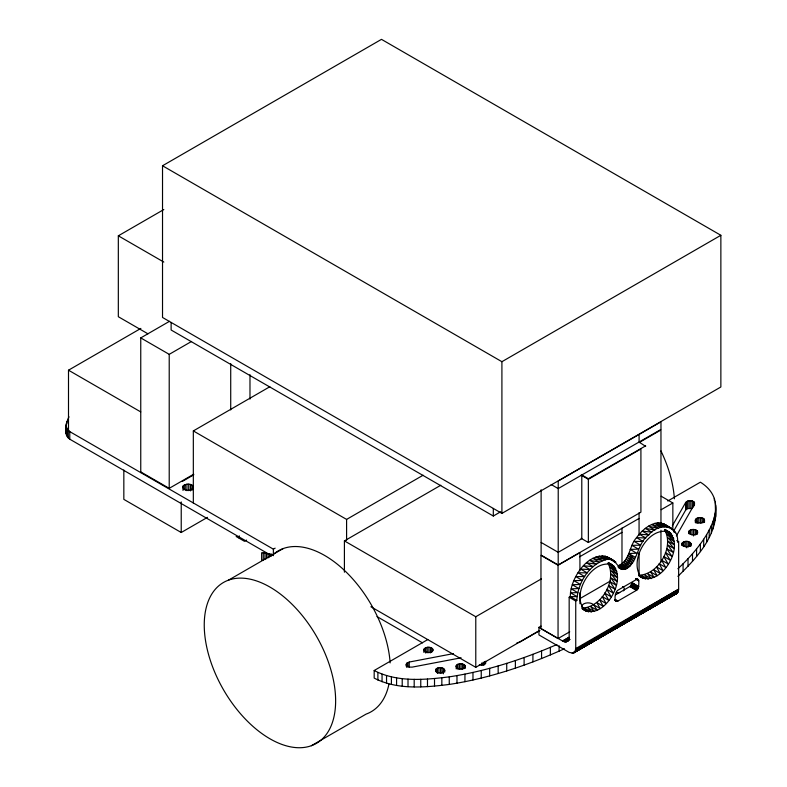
<?xml version="1.0" encoding="UTF-8"?>
<svg xmlns="http://www.w3.org/2000/svg" width="787" height="787" viewBox="0 0 787 787"><rect width="100%" height="100%" fill="white"/><g stroke="black" fill="none" stroke-linecap="round" stroke-linejoin="round"><path stroke-width="1.18" d="M123.834 470.006L123.834 499.371L181.226 532.504L207.493 517.334M181.226 532.504L181.226 501.919M541.122 489.75L541.112 555.11L558.199 564.968L558.229 480.995L660.972 421.852L660.972 429.436L558.199 488.589L551.166 484.526M645.655 446.386L639.093 442.058L639.093 434.483M639.064 535.494L639.074 512.701M538.947 627.347L562.597 641.002C565.499 643.313 569.719 640.884 569.168 637.214L569.168 597.254L575.74 601.042L576.832 600.412C577.727 583.265 588.538 564.899 605.606 559.793C616.457 554.746 617.579 573.861 627.19 568.352C638.464 560.216 637.116 543.197 648.773 534.875C657.902 523.08 679.161 523.827 677.548 542.263L678.65 541.633L678.65 589.178L677.932 592.208L676.722 593.428L573.034 653.161L569.168 652.384L538.947 634.932L538.947 627.347L541.062 626.118M638.69 586.551C638.296 585.115 640.313 578.002 636.496 579.468L617.884 590.211C614.863 591.942 613.329 602.37 617.884 601.081L636.84 590.112L638.69 586.551L632.118 582.754L630.269 586.315L615.454 594.903M575.74 601.042L575.74 648.586L575.022 651.616L573.812 652.836L677.391 592.906L573.034 653.161L676.722 593.428L585.922 645.379M269.134 554.304L69.768 439.195C63.078 434.139 65.695 423.298 68.99 416.805M66.138 433.44L66.285 423.898M453.391 653.633L409.25 662.044L406.859 663.156L406.161 664.985L409.014 667.081L412.181 667.12L461.103 657.804M423.927 649.196L424.232 651.065C426.584 653.19 431.001 653.2 432.968 650.574L433.116 649.688C431.542 646.452 425.974 646.402 423.927 649.196L423.927 652.443M444.704 670.022L444.625 670.957C442.638 673.603 438.182 673.534 435.821 671.4L435.585 669.58C437.847 666.176 445.973 667.081 444.704 672.187M704.552 520L704.473 520.935C702.457 523.68 696.869 523.729 695.354 520.492L695.511 519.509C697.469 516.882 701.915 517.01 704.237 519.105L704.552 522.165M677.902 568.745C698.64 549.592 737.212 505.234 700.381 482.185L667.779 501.004M677.902 576.33C697.105 557.668 718.816 534.284 715.668 505.284M456.214 665.694L456.057 666.589C457.611 669.845 463.14 669.806 465.176 667.032L465.324 666.146C463.799 662.929 458.113 662.841 456.214 665.694L456.214 668.95M688.714 531.461L688.566 532.356C690.12 535.613 695.649 535.573 697.676 532.799L697.439 530.969C695.128 528.894 690.543 528.746 688.714 531.461L688.714 533.625M691.035 543.768L690.878 544.663C688.91 547.28 684.493 547.28 682.152 545.155L681.916 543.325C683.952 540.551 689.481 540.512 691.035 543.768L691.035 545.942M183.007 486.11L182.692 487.094C183.755 491.413 191.202 491.373 193.356 487.891L193.435 486.868C191.605 483.218 185.575 483.326 183.007 486.11L183.007 490.439M618.641 566.207L624.278 569.463L619.143 565.273C630.18 560.255 629.049 545.794 636.535 537.649C641.159 531.412 647.15 525.677 654.754 523.414C662.123 520.896 668.301 526.759 673.947 530.448L671.134 528.825M672.354 525.795L685.703 502.431C687.818 500.03 692.216 499.991 694.429 502.293L694.508 504.123L676.358 535.957M673.574 531.255L685.703 510.015L687.71 508.589L692.344 508.5L692.344 500.916M574.48 652.325L677.932 592.208L575.022 651.616L678.325 591.332L575.415 650.751L678.571 590.309L575.661 649.728L678.65 589.178L575.74 648.586M162.525 165.762L381.479 39.35L720.862 235.293L720.862 386.988L501.909 513.399L162.525 317.466L162.525 165.762L501.909 361.705L720.862 235.293M147.946 333.816L118.325 316.718L118.325 235.815L163.814 209.549M275.155 548.146L273.374 549.169L68.499 430.882L68.499 370.195L140.873 328.415M140.755 472.594L140.755 337.908L169.49 321.322M140.755 337.908L169.215 354.347L191.566 341.44M193.327 503.1L193.327 430.922L269.852 386.732M140.755 471.915L169.215 488.343L193.7 474.207M182.309 481.428L193.759 474.817M246.597 540.118L244.511 541.318L236.189 536.518M228.515 580.147L283.251 548.539M193.327 430.922L346.595 519.41L423.131 475.22M344.411 572.198L344.411 540.895L440.818 485.235M171.123 322.424L171.123 330.009L493.311 516.026L500.748 511.727M639.083 442.589L660.962 429.958L660.962 524.112M581.101 475.102L588.361 479.293L640.913 448.954L640.913 512.16L588.361 542.499L581.101 538.308M564.456 648.734C527.772 665.349 489.16 678.325 449.259 684.434C424.429 687.494 397.189 690.022 374.179 678.099L374.179 670.514L427.813 639.546M558.052 565.223L540.964 555.356L540.964 628.685L558.052 638.542L558.052 565.223L579.93 552.582L579.93 570.841M344.411 540.895L475.781 616.742L541.466 578.819M579.606 556.803L621.986 532.337M661.188 509.701L672.846 502.972L672.846 529.464M311.367 745.712A92.896 53.634 60 0 0 293.374 605.596A92.896 53.634 60 0 0 205.073 637.47A92.896 53.634 60 0 0 311.367 745.712L366.103 714.104A92.896 53.634 60 0 0 388.955 684.07M569.168 597.254L570.26 596.625L577.068 596.615L570.496 592.827C572.395 574.028 593.368 545.066 613.752 560.708L604.711 556.016L611.283 559.813L601.986 555.711L608.548 559.508L599.045 556.006L605.606 559.793L595.956 556.881L602.527 560.678L592.788 558.337L599.36 562.134L589.611 560.334L596.182 564.131L586.492 562.833L593.054 566.62L583.482 565.774L590.053 569.562L580.658 569.099L587.23 572.887L578.081 572.739L584.652 576.527L575.799 576.615L582.37 580.413L573.861 580.649L580.432 584.446L572.316 584.751L578.888 588.548L571.185 588.843L577.756 592.631L570.496 592.827L570.26 596.625L576.832 600.412M579.753 598.7L610.368 581.032M370.893 606.757L475.781 667.317L539.351 630.613M539.921 630.485L519.784 642.103L516.931 642.861M558.052 638.542L569.719 631.804M568.873 639.349L564.633 641.808L568.873 639.378M645.655 445.855L588.361 478.742L581.79 474.954L581.79 538.711L558.209 552.326L541.131 542.45M558.199 564.968L639.064 518.456M576.389 650.849L583.797 646.589M630.544 619.28L633.732 617.47M644.327 611.41L646.442 610.2M653.869 605.97L655.984 604.76M658.099 603.55L661.287 601.73M663.402 600.52L665.527 599.31M667.642 598.1L675.935 593.742M374.179 670.514C397.189 682.437 424.429 679.909 449.259 676.85C486.435 671.193 522.489 659.457 556.921 644.523M619.143 565.273L625.714 569.07L620.628 564.564L627.19 568.352L622.104 563.561L628.675 567.358L623.54 562.302L630.112 566.089L624.898 560.806L631.469 564.604L626.127 559.134L632.699 562.931L627.2 557.324L633.761 561.121L628.075 555.435L634.647 559.223L628.744 553.517L636.693 553.202L630.131 549.405L638.483 549.129L631.912 545.342L640.638 545.184L634.066 541.387L643.107 541.436L636.535 537.649L645.832 537.974L639.27 534.186L648.773 534.875L642.202 531.087L651.862 532.199L645.291 528.402L655.02 529.995L648.458 526.208L658.198 528.323L651.636 524.526L661.326 527.211L654.754 523.414L664.336 526.68L657.765 522.893L667.15 526.749L660.588 522.952L669.737 527.408M639.28 576.084L643.166 578.386L639.024 575.297C658.67 574.323 674.449 547.083 664.582 529.808C689.845 540.187 661.129 590.535 639.192 575.995M609.492 563.246C631.823 574.756 602.468 624.917 582.095 608.164C601.573 607.18 616.87 580.786 608.164 563.394M263.261 552.868L261.638 552.74L261.638 560.324L263.261 560.452L263.261 552.868L272.686 554.56M674.105 593.762L675.059 593.86M609.364 563.266L612.306 564.869C591.47 557.963 568.785 597.254 586.236 611.253L582.488 609.089M479.313 664.848L482.401 665.025L485.028 663.953L485.717 663.107L485.49 661.277L485.49 663.451M608.007 562.931L610.043 563.856M665.31 529.867L671.154 533.606L665.497 530.005M582.35 608.951L584.141 609.945M661.188 496.243L672.846 502.972M673.623 531.678L675.502 532.76L673.702 531.402M665.487 529.838L669.235 532.002C648.527 525.637 628.282 560.974 641.071 577.078M676.771 540.551L678.65 541.633M118.325 235.815L163.814 262.071M628.744 553.517L635.306 557.304M639.024 575.297L645.596 579.094L641.71 575.376L648.272 579.173L644.583 574.825L651.154 578.612L647.573 573.654L654.145 577.451L650.603 571.913L657.175 575.7L653.594 569.621L660.165 573.418L656.466 566.856L663.038 570.644L659.152 563.679L665.723 567.466L661.572 560.177L668.143 563.974L663.677 556.439L670.239 560.236L665.399 552.572L671.96 556.36L666.697 548.657L673.259 552.444L667.533 544.811L674.105 548.598L667.907 541.122L674.469 544.919L667.779 537.698L674.351 541.486L667.179 534.619L673.741 538.416L666.097 531.973L672.669 535.76L664.582 529.808M609.335 558.377L615.896 562.174L607.18 556.911L614.903 562.243M619.162 567.368L622.92 569.532L618.572 566.315M617.864 566.748L619.743 567.83M636.575 578.642L638.454 579.724L636.526 578.573M636.703 578.927L638.582 580.009L636.663 578.848M635.847 578.73L638.66 580.353L635.807 578.583M608.597 563.226L614.224 566.473L608.567 562.872M635.876 579.104L638.69 580.737L635.857 578.947M629.925 586.551L636.496 590.339L630.269 586.315L636.84 590.112L630.603 586.03L637.49 589.493L631.213 585.321L637.785 589.119L631.479 584.918L638.05 588.706L631.882 584.043L638.454 587.83L632.01 583.6L638.582 587.387L632.089 583.167L638.66 586.954L632.118 582.754M615.07 599.458L617.884 601.081M614.726 599.625L617.539 601.248L614.873 599.556M615.336 600.265L617.215 601.357L615.129 600.058M615.011 600.304L616.89 601.386L614.804 600.107M614.726 600.265L616.595 601.347M582.095 608.164L588.666 611.961L584.78 608.243L591.352 612.04L587.653 607.692L594.224 611.489L590.644 606.531L597.215 610.318L593.673 604.78L600.245 608.567L596.664 602.488L603.236 606.285L599.537 599.724L606.108 603.511L602.222 596.546L608.794 600.333L604.642 593.044L611.214 596.841L606.747 589.306L613.309 593.103L608.469 585.439L615.031 589.227L609.768 581.524L616.339 585.312L610.614 577.678L617.175 581.465L610.978 573.989L617.539 577.786L610.85 570.565L617.421 574.362L610.25 567.486L616.811 571.283L609.168 564.84L615.739 568.627L608.558 563.344M68.499 370.195L140.755 411.916M376.993 616.575L422.521 642.861M620.618 568.706L618.789 567.634L621.691 569.276L619.025 567.516M66.138 425.856L67.22 429.161L69.768 431.61L69.768 439.195M665.448 524.86L667.386 526.66M715.668 516.616L715.206 501.713M715.206 512.957L715.206 520.541M714.36 498.368L714.36 500.542M714.36 517.01L714.36 524.595M713.052 521.25L713.052 528.834M711.35 525.529L711.35 533.114M709.185 529.995L709.185 537.58M706.637 534.58L706.637 542.164M704.237 519.105L704.237 522.361M703.696 539.223L703.696 546.808M703.234 518.348L703.234 522.686M701.925 517.767L701.925 523.188M700.381 517.59L700.381 523.011M700.381 543.994L700.381 551.579M698.758 517.639L698.758 523.06M697.439 530.969L697.439 534.225M697.292 518.043L697.292 523.453M696.436 530.212L696.436 534.55M696.593 548.854L696.593 556.439M696.131 518.712L696.131 523.04M695.511 519.509L695.511 521.683M695.354 520.492L695.354 522.657M695.206 529.681L695.206 535.101M694.429 502.293L694.429 505.549M693.583 501.535L693.583 506.956M693.583 529.454L693.583 535.957M692.501 553.714L692.501 561.298M692.039 529.543L692.039 534.963M690.799 500.65L690.799 508.235M690.573 542.882L690.573 546.129M690.494 529.897L690.494 534.235M689.717 542.125L689.717 546.453M689.333 530.566L689.333 533.822M689.176 500.689L689.176 508.274M688.33 541.584L688.33 547.004M688.015 558.711L688.015 566.296M687.71 501.004L687.71 508.589M686.785 541.318L686.785 547.821M686.471 501.624L686.471 509.209M685.703 502.431L685.703 510.015M685.241 541.407L685.241 546.827M683.775 541.81L683.775 546.139M683.077 563.708L683.077 571.293M682.614 542.479L682.614 545.725M681.916 543.325L681.916 545.489M660.962 530.222L660.962 562.016M639.064 552.533L639.064 575.671M621.986 528.067L621.986 564.594M588.361 479.293L588.361 542.499M579.93 592.749L579.93 603.708M559.104 645.743L559.104 651.164M550.369 647.367L550.369 654.951M541.564 650.938L541.564 658.522M532.917 654.322L532.917 661.906M524.112 657.538L524.112 665.123M515.377 660.519L515.377 668.104M506.73 663.372L506.73 670.967M501.909 361.705L501.909 513.399M498.161 665.92L498.161 673.505M493.311 508.441L493.311 516.026M489.662 668.33L489.662 675.915M484.566 661.651L484.566 664.897M483.248 662.152L483.248 665.409M481.624 663.018L481.624 665.182M481.241 670.514L481.241 678.099M475.781 616.742L475.781 667.317M472.977 672.432L472.977 680.017M465.324 666.146L465.324 668.311M464.94 674.125L464.94 681.709M464.861 665.251L464.861 667.415M463.937 664.444L463.937 668.783M462.628 663.953L462.628 669.373M461.084 663.687L461.084 669.107M459.539 663.775L459.539 669.196M457.995 664.139L457.995 669.55M456.981 675.6L456.981 683.185M456.834 664.808L456.834 668.055M449.259 676.85L449.259 684.434M444.321 669.176L444.321 671.341M443.396 668.37L443.396 673.79M441.999 667.838L441.999 673.259M441.841 677.823L441.841 685.408M440.533 667.612L440.533 673.033M438.91 667.661L438.91 673.072M437.444 668.065L437.444 673.475M436.283 668.734L436.283 671.98M434.513 678.581L434.513 686.166M432.653 648.793L432.653 650.957M431.729 647.996L431.729 652.325M430.41 647.504L430.41 652.915M428.866 647.229L428.866 652.649M427.479 679.073L427.479 686.658M427.243 647.278L427.243 652.698M425.777 647.681L425.777 653.102M424.616 648.35L424.616 651.597M420.76 679.299L420.76 686.884M414.188 679.338L414.188 686.923M409.25 662.044L409.25 667.455M408.01 679.073L408.01 686.658M407.863 662.487L407.863 666.815M406.859 663.156L406.859 667.484M406.24 664.051L406.24 666.215M402.216 678.581L402.216 686.166M396.579 677.823L396.579 685.408M391.405 676.889L391.405 684.474M386.545 675.6L386.545 683.185M382.059 674.174L382.059 681.758M377.888 672.472L377.888 680.057M346.595 519.41L346.595 540.207M273.374 549.169L273.374 555.671M271.22 554.166L271.22 556.33M269.597 553.851L269.597 557.098M268.131 553.536L268.131 557.875M266.508 553.31L266.508 558.731M264.963 553.045L264.963 559.547M249.981 374.701L249.981 399.098M239.258 535.839L239.258 538.288M230.719 363.584L230.719 409.929M192.894 485.845L192.894 489.091M191.89 484.989L191.89 490.409M190.424 484.418L190.424 490.911M188.723 484.143L188.723 490.645M186.942 484.192L186.942 490.695M185.24 484.546L185.24 489.967M183.932 485.215L183.932 489.553M169.215 354.347L169.215 488.343M68.302 430.499L68.302 438.084M67.22 429.161L67.22 436.746M66.826 421.714L66.826 423.878M66.442 427.646L66.442 435.231M622.517 586.531A6.198 3.571 0 0 1 623.501 590.85M619.743 592.513A6.198 3.571 0 0 1 616.536 592.513M582.695 608.213A6.198 3.571 0 0 1 585.685 603.127A6.198 3.571 0 0 1 594.037 605.508M660.972 450.961A92.896 53.634 60 0 1 674.4 498.791M272.312 555.297A92.896 53.634 60 0 1 343.024 569.09A92.896 53.634 60 0 1 390.145 662.9M568.962 637.332L562.597 641.002L568.962 637.391M568.932 638.444L563.63 641.503L568.932 638.483M569.827 639.447L565.578 641.897L569.818 639.467M568.578 640.559L566.463 641.779L568.578 640.569M574.274 652.049L572.149 653.279L574.264 652.059M672.019 528.657L663.166 523.621L672.019 528.657"/></g></svg>
